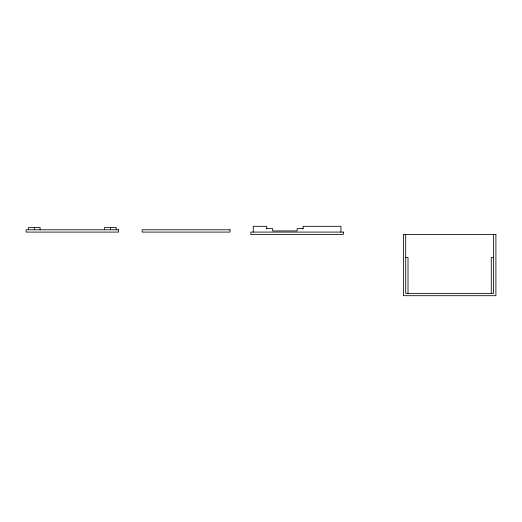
<?xml version="1.0" encoding="UTF-8"?>
<svg xmlns="http://www.w3.org/2000/svg" width="522" height="522" viewBox="0 0 522 522"><rect width="100%" height="100%" fill="white"/><g stroke="black" fill="none" stroke-linecap="round" stroke-linejoin="round"><path stroke-width="0.78" d="M266.677 228.616L272.634 228.616L272.634 230.933L297.155 230.933L297.155 228.616L303.106 228.616M405.692 257.529L408.008 257.529L408.008 293.384M493.59 257.529L491.274 257.529L491.274 293.384M493.59 234.398L493.59 293.384L405.692 293.384L405.692 234.398M340.925 232.088L340.925 226.307L303.106 226.307L303.106 229.001M266.677 229.001L266.677 226.307L253.261 226.307L253.261 232.088M116.191 229.778L116.191 227.462L104.628 227.462L104.628 229.778M110.41 227.462L110.41 229.778M40.096 229.778L40.096 227.462L28.527 227.462L28.527 229.778M34.308 227.462L34.308 229.778M118.618 229.778L26.1 229.778L26.1 232.088L118.618 232.088L118.618 229.778M230.032 229.778L142.141 229.778L142.141 232.088L230.032 232.088L230.032 229.778M343.352 232.088L250.834 232.088L250.834 234.398L343.352 234.398L343.352 232.088M495.9 234.398L403.382 234.398L403.382 295.693L495.9 295.693L495.9 234.398"/></g></svg>
